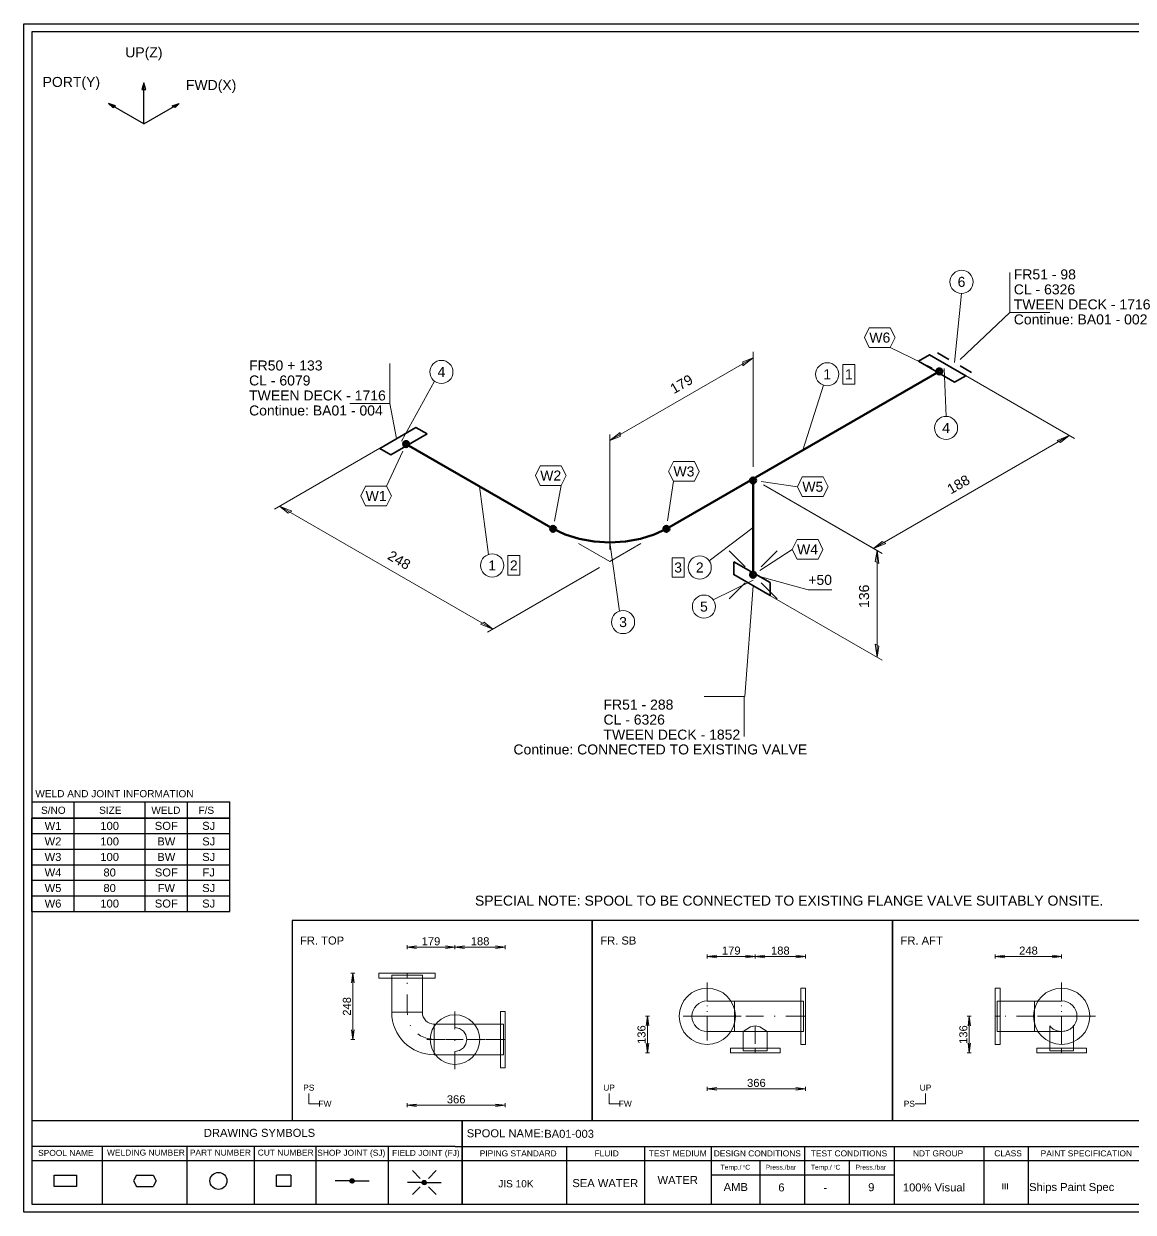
# Model space of a CAD drawing. Header units: millimetres. Extents: x 0 to 420, y 0 to 297.
# Drawn here: x 0 to 277.1, y 0 to 297 of the extents above; entities that cross this region are included whole.
import ezdxf
from ezdxf.enums import TextEntityAlignment as Align

# ---------------------------------------------------------------- set-up
doc = ezdxf.new("R2010")
doc.units = ezdxf.units.MM
doc.linetypes.add('DOTTED_DASHED5', pattern=[10, 4.444444, -2.666667, 0.222222, -2.666667])
doc.linetypes.add('DOTTED_DASHED6', pattern=[9.99996, 4.444427, -2.666656, 0.222221, -2.666656])
for name, color, linetype in [('FramesFromTables', 40, 'Continuous'), ('I_Coordinates', 11, 'Continuous'), ('I_CutNumbers', 10, 'Continuous'), ('I_Dimensions', 4, 'Continuous'), ('I_OtherComponents', 2, 'Continuous'), ('I_PartNumbers', 9, 'Continuous'), ('I_Pipes', 1, 'Continuous'), ('I_Tags', 8, 'Continuous'), ('SymbolsOnDrawingSheet', 1, 'Continuous'), ('TextFromTables', 2, 'Continuous'), ('TextFromTextBoxes', 2, 'Continuous')]:
    doc.layers.add(name, color=color, linetype=linetype)
doc.styles.add('Cadmatic Default Text', font='arial.ttf')

# ---------------------------------------------------------------- blocks, each defined once
blk = doc.blocks.new('BA01728716690_BOM_4')
at = {"layer": 'FramesFromTables', "linetype": 'ByBlock', "lineweight": 18}
for p, q in [((292, 285), (418, 285)), ((292, 262.5), (292, 285)), ((292, 262.5), (292, 285)), ((299.6, 262.5), (299.6, 285)), ((299.6, 262.5), (299.6, 285)), ((307, 262.5), (307, 285)), ((307, 262.5), (307, 285)), ((318.6, 262.5), (318.6, 285)), ((318.6, 262.5), (318.6, 285)), ((360.1, 262.5), (360.1, 285)), ((360.1, 262.5), (360.1, 285)), ((384.2, 262.5), (384.2, 285)), ((384.2, 262.5), (384.2, 285)), ((405.2, 262.5), (405.2, 285)), ((405.2, 262.5), (405.2, 285)), ((418, 262.5), (418, 285)), ((292, 280.5), (418, 280.5)), ((292, 276), (418, 276)), ((292, 271.5), (418, 271.5)), ((292, 267), (418, 267)), ((292, 205), (418.1, 205)), ((292, 200.67), (292, 205)), ((292.1, 200.67), (292.1, 205)), ((299.6, 200.67), (299.6, 205)), ((299.6, 200.67), (299.6, 205)), ((307.2, 200.67), (307.2, 205)), ((307.2, 200.67), (307.2, 205)), ((361.8, 200.67), (361.8, 205)), ((361.8, 200.67), (361.8, 205)), ((383.6, 200.67), (383.6, 205)), ((383.6, 200.67), (383.6, 205)), ((405.2, 200.67), (405.2, 205)), ((405.2, 200.67), (405.2, 205)), ((418, 200.67), (418, 205)), ((292, 127.3), (418.2, 127.3)), ((292, 115.3), (292, 127.3)), ((292, 115.3), (292, 127.3)), ((298.5, 115.3), (298.5, 127.3)), ((298.5, 115.3), (298.5, 127.3)), ((356.6, 115.3), (356.6, 127.3)), ((356.6, 115.3), (356.6, 127.3)), ((380, 115.3), (380, 127.3)), ((380, 115.3), (380, 127.3)), ((399.6, 115.3), (399.6, 127.3)), ((399.6, 115.3), (399.6, 127.3)), ((418, 115.3), (418, 127.3)), ((292, 123.3), (418.2, 123.3)), ((292, 119.3), (418.2, 119.3)), ((292, 68.4), (418, 68.4)), ((292, 58.6), (292, 68.4)), ((292, 58.6), (292, 68.4)), ((305.1, 58.6), (305.1, 68.4)), ((305.1, 58.6), (305.1, 68.4)), ((323.8, 58.6), (323.8, 68.4)), ((323.8, 58.6), (323.8, 68.4)), ((384.9, 58.6), (384.9, 68.4)), ((384.9, 58.6), (384.9, 68.4)), ((397.2, 58.6), (397.2, 68.4)), ((397.2, 58.6), (397.2, 68.4)), ((407.8, 58.6), (407.8, 68.4)), ((407.8, 58.6), (407.8, 68.4)), ((418, 58.6), (418, 68.4)), ((292, 65.13), (418, 65.13)), ((292, 61.87), (418, 61.87))]:
    blk.add_line(p, q, dxfattribs=at)
at = {"layer": 'FramesFromTables', "linetype": 'ByBlock', "lineweight": -3}
for p, q in [((2, 98.5), (51.5, 98.5)), ((2, 75.19), (2, 98.5)), ((2, 75.19), (2, 98.5)), ((12.6, 75.19), (12.6, 98.5)), ((12.6, 75.19), (12.6, 98.5)), ((30.3, 75.19), (30.3, 98.5)), ((30.3, 75.19), (30.3, 98.5)), ((40.9, 75.19), (40.9, 98.5)), ((40.9, 75.19), (40.9, 98.5)), ((51.5, 75.19), (51.5, 98.5)), ((2, 94.62), (51.5, 94.62)), ((2, 90.73), (51.5, 90.73)), ((2, 86.85), (51.5, 86.85)), ((2, 82.96), (51.5, 82.96)), ((2, 79.08), (51.5, 79.08))]:
    blk.add_line(p, q, dxfattribs=at)
at = {"layer": 'FramesFromTables', "linetype": 'ByBlock', "lineweight": 18, "flags": 128}
for points in [[(292, 262.5), (418, 262.5), (418, 285)], [(292, 200.67), (418.1, 200.67), (418.1, 205)], [(292, 115.3), (418.2, 115.3), (418.2, 127.3)], [(292, 58.6), (418, 58.6), (418, 68.4)]]:
    blk.add_lwpolyline(points, dxfattribs=at)
at = {"layer": 'FramesFromTables', "linetype": 'ByBlock', "lineweight": -3, "flags": 128}
blk.add_lwpolyline([(2, 75.19), (51.5, 75.19), (51.5, 98.5)], dxfattribs=at)
at = {"layer": 'TextFromTables', "linetype": 'ByBlock', "lineweight": 13, "style": 'Cadmatic Default Text'}
for s, p in [('1', (295.8, 282.75)), ('2', (295.8, 278.25)), ('3', (295.8, 273.75)), ('4', (295.8, 269.25)), ('5', (295.8, 264.75))]:
    blk.add_text(s, height=2, dxfattribs=at).set_placement(p, align=Align.MIDDLE_CENTER)
at = {"layer": 'TextFromTables', "linetype": 'ByBlock', "lineweight": 25, "style": 'Cadmatic Default Text'}
for s, p in [('0.40 ', (312.8, 282.75)), ('100A Sch40', (372.15, 282.75)), ('STPG370', (394.7, 282.75)), ('0.14 ', (312.8, 278.25)), ('80A Sch40', (372.15, 278.25)), ('STPG370', (394.7, 278.25)), ('1', (303.3, 273.75)), ('100A Sch40', (372.15, 273.75)), ('PG 370', (394.7, 273.75)), ('2', (303.3, 269.25)), ('100A JIS10K', (372.15, 269.25)), ('SF 390A', (394.7, 269.25)), ('1', (303.3, 264.75)), ('80A JIS10K', (372.15, 264.75)), ('SF 390A', (394.7, 264.75)), ('6', (295.85, 202.83)), ('1', (303.4, 202.83)), ('CNAF', (394.4, 202.83)), ('1', (295.25, 125.3)), ('2', (295.25, 121.3)), ('3', (295.25, 117.3)), ('W1', (7.3, 96.56)), ('100', (21.45, 96.56)), ('SOF', (35.6, 96.56)), ('SJ', (46.2, 96.56)), ('W2', (7.3, 92.67)), ('100', (21.45, 92.67)), ('BW', (35.6, 92.67)), ('SJ', (46.2, 92.67)), ('W3', (7.3, 88.79)), ('100', (21.45, 88.79)), ('BW', (35.6, 88.79)), ('SJ', (46.2, 88.79)), ('W4', (7.3, 84.91)), ('80', (21.45, 84.91)), ('SOF', (35.6, 84.91)), ('FJ', (46.2, 84.91)), ('W5', (7.3, 81.02)), ('80', (21.45, 81.02)), ('FW', (35.6, 81.02)), ('SJ', (46.2, 81.02)), ('W6', (7.3, 77.14)), ('100', (21.45, 77.14)), ('SOF', (35.6, 77.14)), ('SJ', (46.2, 77.14))]:
    blk.add_text(s, height=2, dxfattribs=at).set_placement(p, align=Align.MIDDLE_CENTER)
for s, height, p in [('Pipe Seamless, BW ', 2, (319.4, 282.75)), ('16.00', 2, (406, 282.75)), ('Pipe Seamless, BW ', 2, (319.4, 278.25)), ('11.30', 2, (406, 278.25)), ('Elbow SR, BW 90 deg', 2, (319.4, 273.75)), ('2.69', 2, (406, 273.75)), ('Flange SOFF ', 2, (319.4, 269.25)), ('2.39', 2, (406, 269.25)), ('Flange SOFF ', 2, (319.4, 264.75)), ('2.61', 2, (406, 264.75)), ('Gasket, JIS10K, Thk 3mm ', 2, (308, 202.83)), ('100A', 2, (362.6, 202.83)), ('Pipe Seamless, BW', 2, (299.3, 125.3)), ('100A Sch40', 2, (357.4, 125.3)), ('STPG370', 1.75, (380.8, 125.3)), ('258', 2, (400.4, 125.3)), ('Pipe Seamless, BW', 2, (299.3, 121.3)), ('100A Sch40', 2, (357.4, 121.3)), ('STPG370', 1.75, (380.8, 121.3)), ('139', 2, (400.4, 121.3)), ('Pipe Seamless, BW', 2, (299.3, 117.3)), ('80A Sch40', 2, (357.4, 117.3)), ('STPG370', 1.75, (380.8, 117.3)), ('144', 2, (400.4, 117.3))]:
    blk.add_text(s, height=height, dxfattribs=at).set_placement(p, align=Align.MIDDLE_LEFT)
at = {"layer": 'TextFromTextBoxes', "linetype": 'ByBlock', "lineweight": -3, "style": 'Cadmatic Default Text'}
for s, p in [('EMAS OFFSHORE LIMITED', (306.3, 33.1)), ('BIO-SEA', (383.3, 33.65)), ('9354947', (368.2, 29.15)), ('-', (306.3, 29.2)), ('P1482', (307.1, 25)), ('JP 88 STORK', (372.9, 25.05)), ('BA01-003', (130, 19.6))]:
    blk.add_text(s, height=2, dxfattribs=at).set_placement(p, align=Align.MIDDLE_LEFT)
at = {"layer": 'TextFromTextBoxes', "linetype": 'ByBlock', "lineweight": 25, "style": 'Cadmatic Default Text'}
blk.add_text('BA01', height=2.5, dxfattribs=at).set_placement((357.5, 18.3), align=Align.MIDDLE_LEFT)
at = {"layer": 'TextFromTextBoxes', "linetype": 'ByBlock', "lineweight": -3, "style": 'Cadmatic Default Text'}
for s, height, p in [('WATER', 2, (163.35, 8.05)), ('SEA WATER', 2, (145.25, 7.28)), ('AMB', 2, (177.85, 6.3)), ('6', 2, (189.25, 6.2)), ('-', 2, (200.2, 6.15)), ('9', 2, (211.7, 6.25)), ('100% Visual', 2, (227.35, 6.2)), ('Ships Paint Spec', 2, (261.75, 6.3)), ('18 kg', 2, (284.75, 6.35)), ('03/40', 2.5, (316.1, 6.5))]:
    blk.add_text(s, height=height, dxfattribs=at).set_placement(p, align=Align.MIDDLE_CENTER)
at = {"layer": 'TextFromTextBoxes', "linetype": 'ByBlock', "lineweight": 25, "style": 'Cadmatic Default Text'}
blk.add_text('BA01', height=3, dxfattribs=at).set_placement((370.1, 6.45), align=Align.MIDDLE_CENTER)
blk = doc.blocks.new('SEDS_SPOOL_FORMAT_Gol_7')
at = {"layer": 'SymbolsOnDrawingSheet', "linetype": 'ByBlock', "lineweight": -3, "flags": 128}
for points in [[(0, 297), (420, 297), (420, 0), (0, 0), (0, 297)], [(418.01, 295.01), (2, 295.01)], [(2, 295.01), (2, 2)], [(2, 102.57), (51.49, 102.57)], [(12.6, 98.45), (12.6, 102.57)], [(30.28, 98.45), (30.28, 102.57)], [(40.88, 98.45), (40.88, 102.57)], [(51.49, 98.45), (51.49, 102.57)], [(2, 98.5), (51.5, 98.5)], [(2, 98.5), (51.5, 98.5)], [(51.49, 98.47), (2, 98.47)], [(2, 98.45), (51.49, 98.45)], [(2, 22.93), (107.74, 22.93)], [(107.74, 22.93), (292.02, 22.93)], [(109.52, 22.93), (109.52, 2)], [(109.52, 2), (109.52, 22.93)], [(107.74, 16.45), (2, 16.45)], [(19.62, 16.45), (19.62, 2)], [(40.69, 16.45), (40.69, 2)], [(57.56, 16.45), (57.56, 2)], [(72.95, 16.45), (72.95, 2)], [(91.02, 16.45), (91.02, 2)], [(107.74, 16.45), (292.02, 16.45)], [(135.58, 16.45), (135.58, 2)], [(155.03, 16.45), (155.03, 2)], [(171.67, 16.45), (171.67, 2)], [(195.02, 16.45), (195.02, 2)], [(217.4, 16.45), (217.4, 2)], [(239.85, 16.45), (239.85, 2)], [(250.91, 16.34), (250.91, 2)], [(2, 12.91), (292.02, 12.91)], [(183.82, 12.91), (183.82, 2)], [(206.21, 12.91), (206.21, 2)], [(13.2, 6.41), (7.55, 6.41), (7.55, 9.23), (13.2, 9.23)], [(13.2, 9.23), (13.2, 6.41)], [(28.12, 9.23), (27.42, 7.82)], [(28.12, 9.23), (32.36, 9.23)], [(32.36, 9.23), (33.07, 7.82)], [(66.68, 9.23), (66.68, 6.41), (63.15, 6.41), (63.15, 9.23)], [(66.68, 9.23), (63.15, 9.23)], [(99, 8.47), (97.06, 10.41)], [(101.09, 8.47), (103.03, 10.41)], [(171.67, 9.37), (217.4, 9.37)], [(171.67, 9.37), (217.4, 9.37)], [(27.42, 7.82), (28.12, 6.41)], [(28.12, 6.41), (32.36, 6.41)], [(33.07, 7.82), (32.36, 6.41)], [(81.48, 7.82), (77.79, 7.82)], [(81.49, 7.78), (82.04, 8.32)], [(81.51, 7.9), (81.93, 8.32)], [(81.52, 7.7), (82.14, 8.32)], [(81.55, 7.62), (82.22, 8.29)], [(81.56, 8.06), (81.76, 8.26)], [(81.57, 7.54), (82.28, 8.25)], [(81.62, 7.48), (82.34, 8.2)], [(81.68, 7.44), (82.4, 8.16)], [(81.74, 7.39), (82.45, 8.1)], [(81.8, 7.35), (82.48, 8.02)], [(81.88, 7.32), (82.5, 7.94)], [(81.98, 7.32), (82.53, 7.86)], [(82.09, 7.32), (82.52, 7.75)], [(82.24, 7.36), (82.47, 7.59)], [(82.54, 7.82), (86.24, 7.82)], [(99.51, 7.42), (95.82, 7.42)], [(99, 6.38), (97.06, 4.44)], [(99.53, 7.47), (99.99, 7.93)], [(99.53, 7.37), (100.1, 7.93)], [(99.56, 7.29), (100.2, 7.93)], [(99.58, 7.62), (99.88, 7.93)], [(99.58, 7.21), (100.27, 7.89)], [(99.61, 7.13), (100.33, 7.84)], [(99.67, 7.08), (100.39, 7.8)], [(99.73, 7.03), (100.45, 7.75)], [(99.79, 6.99), (100.49, 7.69)], [(99.85, 6.94), (100.52, 7.61)], [(99.94, 6.92), (100.54, 7.53)], [(100.04, 6.92), (100.57, 7.45)], [(100.15, 6.92), (100.54, 7.31)], [(100.38, 7.04), (100.49, 7.15)], [(100.57, 7.42), (104.27, 7.42)], [(101.09, 6.38), (103.03, 4.44)], [(2, 2), (418.01, 2)]]:
    blk.add_lwpolyline(points, dxfattribs=at)
at = {"layer": 'SymbolsOnDrawingSheet', "linetype": 'ByBlock', "lineweight": -3}
for centre, radius in [((48.63, 7.82), 2.12), ((82.01, 7.82), 0.53), ((100.04, 7.42), 0.53)]:
    blk.add_circle(centre, radius, dxfattribs=at)
at = {"layer": 'SymbolsOnDrawingSheet', "linetype": 'ByBlock', "lineweight": -3, "style": 'Cadmatic Default Text'}
for s, p in [('WELD AND JOINT INFORMATION', (2.89, 105.5)), ('S/NO', (4.31, 101.36)), ('SIZE', (18.81, 101.36)), ('WELD', (31.86, 101.36)), ('F/S', (43.63, 101.36))]:
    blk.add_text(s, height=1.8, dxfattribs=at).set_placement(p, align=Align.TOP_LEFT)
for s, height, p in [('DRAWING SYMBOLS', 2, (44.98, 18.84)), ('Temp./  C   ', 1.2, (174.06, 10.65)), ('Press./bar', 1.2, (185.31, 10.65)), ('Temp./  C   ', 1.2, (196.61, 10.65)), ('Press./bar', 1.2, (207.78, 10.65)), ('0', 0.53, (179.71, 11.25)), ('0', 0.53, (202.37, 11.25))]:
    blk.add_text(s, height=height, dxfattribs=at).set_placement(p)
for s, height, p in [('SPOOL NAME:', 2, (110.65, 19.73)), ('SPOOL NAME', 1.5, (3.58, 14.83)), ('WELDING NUMBER', 1.5, (20.79, 14.91)), ('PART NUMBER', 1.5, (41.48, 14.91)), ('CUT NUMBER', 1.5, (58.44, 14.91)), ('SHOP JOINT (SJ)', 1.5, (73.31, 14.85)), ('FIELD JOINT (FJ)', 1.5, (92, 14.83)), ('PIPING STANDARD', 1.5, (113.89, 14.7)), ('FLUID', 1.5, (142.57, 14.7)), ('TEST MEDIUM', 1.5, (156.14, 14.7)), ('DESIGN CONDITIONS', 1.5, (172.34, 14.7)), ('TEST CONDITIONS', 1.5, (196.58, 14.7)), ('NDT GROUP', 1.5, (222.09, 14.7)), ('CLASS', 1.5, (242.43, 14.72)), ('PAINT SPECIFICATION', 1.5, (254.01, 14.7)), ('JIS 10K', 1.8, (118.53, 7.12)), ('III', 1.5, (244.26, 6.51))]:
    blk.add_text(s, height=height, dxfattribs=at).set_placement(p, align=Align.MIDDLE_LEFT)
blk = doc.blocks.new('BA01728716690_PRT_61_3')
at = {"layer": 'I_OtherComponents', "linetype": 'ByBlock', "lineweight": 35}
for p, q in [((179.05, 189.83), (176.22, 191.46)), ((184.7, 186.56), (181.87, 188.2))]:
    blk.add_line(p, q, dxfattribs=at)
blk = doc.blocks.new('BA01728716690_PRT_62_3')
at = {"layer": 'I_OtherComponents', "linetype": 'ByBlock', "lineweight": 35, "flags": 128}
blk.add_lwpolyline([(171.46, 189.37), (174.24, 190.97), (183.29, 185.75), (180.51, 184.14), (171.46, 189.37)], dxfattribs=at)
at = {"layer": 'I_OtherComponents', "linetype": 'ByBlock', "lineweight": 50}
for radius in [0.75, 0.375]:
    blk.add_circle((176.69, 186.84), radius, dxfattribs=at)
blk = doc.blocks.new('BA01728716690_PRT_63_3')
at = {"layer": 'I_Pipes', "linetype": 'ByBlock', "lineweight": 50}
blk.add_line((176.69, 186.84), (108.52, 147.48), dxfattribs=at)
blk = doc.blocks.new('BA01728716690_PRT_66_3')
at = {"layer": 'I_Pipes', "linetype": 'ByBlock', "lineweight": 0}
for q in [(86.6, 143.8), (102.15, 143.8)]:
    blk.add_line((94.38, 139.31), q, dxfattribs=at)
at = {"layer": 'I_Pipes', "linetype": 'ByBlock', "lineweight": 50, "flags": 128}
blk.add_lwpolyline([(108.52, 147.48), (105.49, 146.04), (102.03, 144.97), (98.28, 144.32), (94.38, 144.09), (90.47, 144.32), (86.72, 144.97), (83.26, 146.04), (80.23, 147.48)], dxfattribs=at)
at = {"layer": 'I_Pipes', "linetype": 'ByBlock', "lineweight": 50}
for centre, radius in [((80.23, 147.48), 0.75), ((80.23, 147.48), 0.375), ((108.52, 147.48), 0.75), ((108.52, 147.48), 0.375)]:
    blk.add_circle(centre, radius, dxfattribs=at)
blk = doc.blocks.new('BA01728716690_PRT_67_3')
at = {"layer": 'I_Pipes', "linetype": 'ByBlock', "lineweight": 50}
blk.add_line((80.23, 147.48), (43.5, 168.68), dxfattribs=at)
blk = doc.blocks.new('BA01728716690_PRT_68_3')
at = {"layer": 'I_OtherComponents', "linetype": 'ByBlock', "lineweight": 35, "flags": 128}
blk.add_lwpolyline([(48.73, 171.22), (45.95, 172.82), (36.9, 167.6), (39.68, 165.99), (48.73, 171.22)], dxfattribs=at)
at = {"layer": 'I_OtherComponents', "linetype": 'ByBlock', "lineweight": 50}
for radius in [0.75, 0.375]:
    blk.add_circle((43.5, 168.68), radius, dxfattribs=at)
blk = doc.blocks.new('BA01728716690_PRT_84_3')
at = {"layer": 'I_Pipes', "linetype": 'ByBlock', "lineweight": 50}
blk.add_line((130.17, 159.57), (130.17, 136), dxfattribs=at)
blk = doc.blocks.new('BA01728716690_PRT_85_3')
at = {"layer": 'I_OtherComponents', "linetype": 'ByBlock', "lineweight": 35, "flags": 128}
blk.add_lwpolyline([(125.37, 139.26), (125.36, 136.05), (134.41, 130.82), (134.42, 134.04), (125.37, 139.26)], dxfattribs=at)
at = {"layer": 'I_OtherComponents', "linetype": 'ByBlock', "lineweight": 50}
for radius in [0.75, 0.375]:
    blk.add_circle((130.17, 136), radius, dxfattribs=at)
blk = doc.blocks.new('BA01728716690_DIM_0_3')
at = {"layer": 'I_Dimensions', "linetype": 'ByBlock', "lineweight": 0}
for p, q in [((210.44, 170.07), (181.64, 186.7)), ((160.27, 142.6), (209.14, 170.82)), ((132.77, 158.48), (161.57, 141.85))]:
    blk.add_line(p, q, dxfattribs=at)
at = {"layer": 'I_Dimensions', "linetype": 'ByBlock', "lineweight": 0, "flags": 128}
for points in [[(209.14, 170.82), (206.98, 169.07), (206.11, 169.57), (209.14, 170.82)], [(160.27, 142.6), (163.3, 143.85), (162.43, 144.35), (160.27, 142.6)]]:
    blk.add_lwpolyline(points, dxfattribs=at)
at = {"layer": 'I_Dimensions', "linetype": 'ByBlock', "lineweight": 0, "style": 'Cadmatic Default Text'}
blk.add_text('188', height=2.5, rotation=30, dxfattribs=at).set_placement((181.46, 158.59), align=Align.MIDDLE_CENTER)
blk = doc.blocks.new('BA01728716690_DIM_1_3')
at = {"layer": 'I_Dimensions', "linetype": 'ByBlock', "lineweight": 0}
for p, q in [((162.43, 141.36), (132.77, 158.48)), ((161.13, 115.4), (161.13, 142.11)), ((132.77, 131.77), (162.43, 114.65))]:
    blk.add_line(p, q, dxfattribs=at)
at = {"layer": 'I_Dimensions', "linetype": 'ByBlock', "lineweight": 0, "flags": 128}
for points in [[(161.13, 142.11), (161.56, 138.86), (160.7, 139.36), (161.13, 142.11)], [(161.13, 115.4), (161.56, 118.15), (160.7, 118.65), (161.13, 115.4)]]:
    blk.add_lwpolyline(points, dxfattribs=at)
at = {"layer": 'I_Dimensions', "linetype": 'ByBlock', "lineweight": 0, "style": 'Cadmatic Default Text'}
blk.add_text('136', height=2.5, rotation=90, dxfattribs=at).set_placement((157.89, 130.63), align=Align.MIDDLE_CENTER)
blk = doc.blocks.new('BA01728716690_DIM_2_3')
at = {"layer": 'I_Dimensions', "linetype": 'ByBlock', "lineweight": 0}
for p, q in [((94.38, 169.56), (130.17, 190.23)), ((130.17, 191.73), (130.17, 162.98)), ((94.38, 142.31), (94.38, 171.06))]:
    blk.add_line(p, q, dxfattribs=at)
at = {"layer": 'I_Dimensions', "linetype": 'ByBlock', "lineweight": 0, "flags": 128}
for points in [[(130.17, 190.23), (127.58, 188.23), (127.58, 189.23), (130.17, 190.23)], [(94.38, 169.56), (96.97, 170.56), (96.97, 171.56), (94.38, 169.56)]]:
    blk.add_lwpolyline(points, dxfattribs=at)
at = {"layer": 'I_Dimensions', "linetype": 'ByBlock', "lineweight": 0, "style": 'Cadmatic Default Text'}
blk.add_text('179', height=2.5, rotation=30, dxfattribs=at).set_placement((112.27, 183.65), align=Align.MIDDLE_CENTER)
blk = doc.blocks.new('BA01728716690_DIM_3_3')
at = {"layer": 'I_Dimensions', "linetype": 'ByBlock', "lineweight": 0}
for p, q in [((38.54, 168.54), (10.61, 152.42)), ((11.91, 153.17), (65.15, 122.44)), ((63.85, 121.69), (91.78, 137.81))]:
    blk.add_line(p, q, dxfattribs=at)
at = {"layer": 'I_Dimensions', "linetype": 'ByBlock', "lineweight": 0, "flags": 128}
for points in [[(11.91, 153.17), (14.08, 151.42), (14.94, 151.92), (11.91, 153.17)], [(65.15, 122.44), (62.12, 123.69), (62.98, 124.19), (65.15, 122.44)]]:
    blk.add_lwpolyline(points, dxfattribs=at)
at = {"layer": 'I_Dimensions', "linetype": 'ByBlock', "lineweight": 0, "style": 'Cadmatic Default Text'}
blk.add_text('248', height=2.5, rotation=330, dxfattribs=at).set_placement((41.78, 139.68), align=Align.MIDDLE_CENTER)
blk = doc.blocks.new('BA01728716690_CRD_0_3')
at = {"layer": 'I_Coordinates', "linetype": 'ByBlock', "lineweight": 0}
blk.add_line((39.44, 178.81), (41.14, 170.04), dxfattribs=at)
at = {"layer": 'I_Coordinates', "linetype": 'ByBlock', "lineweight": 0, "flags": 128}
blk.add_lwpolyline([(39.44, 188.81), (39.44, 178.81), (29.44, 178.81)], dxfattribs=at)
at = {"layer": 'I_Coordinates', "linetype": 'ByBlock', "lineweight": 0, "style": 'Cadmatic Default Text'}
for s, p in [('FR50 + 133', (4.28, 187.06)), ('CL - 6079', (4.28, 183.31)), ('TWEEN DECK - 1716', (4.28, 179.56)), ('Continue: BA01 - 004', (4.28, 175.81))]:
    blk.add_text(s, height=2.5, dxfattribs=at).set_placement(p)
blk = doc.blocks.new('BA01728716690_CRD_1_3')
at = {"layer": 'I_Coordinates', "linetype": 'ByBlock', "lineweight": 0}
blk.add_line((194.29, 201.57), (181.88, 189.83), dxfattribs=at)
at = {"layer": 'I_Coordinates', "linetype": 'ByBlock', "lineweight": 0, "flags": 128}
blk.add_lwpolyline([(194.29, 211.57), (194.29, 201.57), (204.29, 201.57)], dxfattribs=at)
at = {"layer": 'I_Coordinates', "linetype": 'ByBlock', "lineweight": 0, "style": 'Cadmatic Default Text'}
for s, p in [('FR51 - 98', (195.29, 209.82)), ('CL - 6326', (195.29, 206.07)), ('TWEEN DECK - 1716', (195.29, 202.32)), ('Continue: BA01 - 002', (195.29, 198.57))]:
    blk.add_text(s, height=2.5, dxfattribs=at).set_placement(p)
blk = doc.blocks.new('BA01728716690_PTN_0_3')
at = {"layer": 'I_PartNumbers', "linetype": 'ByBlock', "lineweight": 0}
blk.add_line((64.1, 141.08), (61.87, 158.08), dxfattribs=at)
blk.add_circle((65, 138.33), 2.89, dxfattribs=at)
at = {"layer": 'I_PartNumbers', "linetype": 'ByBlock', "lineweight": 0, "style": 'Cadmatic Default Text'}
blk.add_text('1', height=2.5, dxfattribs=at).set_placement((65, 138.33), align=Align.MIDDLE_CENTER)
blk = doc.blocks.new('BA01728716690_PTN_1_3')
at = {"layer": 'I_PartNumbers', "linetype": 'ByBlock', "lineweight": 0}
blk.add_line((50.62, 184.35), (42.32, 169.36), dxfattribs=at)
blk.add_circle((52.32, 186.69), 2.89, dxfattribs=at)
at = {"layer": 'I_PartNumbers', "linetype": 'ByBlock', "lineweight": 0, "style": 'Cadmatic Default Text'}
blk.add_text('4', height=2.5, dxfattribs=at).set_placement((52.32, 186.69), align=Align.MIDDLE_CENTER)
blk = doc.blocks.new('BA01728716690_PTN_2_3')
at = {"layer": 'I_PartNumbers', "linetype": 'ByBlock', "lineweight": 0}
blk.add_line((96.8, 126.94), (94.38, 144.09), dxfattribs=at)
blk.add_circle((97.69, 124.18), 2.89, dxfattribs=at)
at = {"layer": 'I_PartNumbers', "linetype": 'ByBlock', "lineweight": 0, "style": 'Cadmatic Default Text'}
blk.add_text('3', height=2.5, dxfattribs=at).set_placement((97.69, 124.18), align=Align.MIDDLE_CENTER)
blk = doc.blocks.new('BA01728716690_PTN_3_3')
at = {"layer": 'I_PartNumbers', "linetype": 'ByBlock', "lineweight": 0}
blk.add_line((147.79, 183.36), (142.6, 167.16), dxfattribs=at)
blk.add_circle((148.69, 186.11), 2.89, dxfattribs=at)
at = {"layer": 'I_PartNumbers', "linetype": 'ByBlock', "lineweight": 0, "style": 'Cadmatic Default Text'}
blk.add_text('1', height=2.5, dxfattribs=at).set_placement((148.69, 186.11), align=Align.MIDDLE_CENTER)
blk = doc.blocks.new('BA01728716690_PTN_4_3')
at = {"layer": 'I_PartNumbers', "linetype": 'ByBlock', "lineweight": 0}
blk.add_line((182.24, 206.3), (180.46, 189.01), dxfattribs=at)
blk.add_circle((182.24, 209.2), 2.89, dxfattribs=at)
at = {"layer": 'I_PartNumbers', "linetype": 'ByBlock', "lineweight": 0, "style": 'Cadmatic Default Text'}
blk.add_text('6', height=2.5, dxfattribs=at).set_placement((182.24, 209.2), align=Align.MIDDLE_CENTER)
blk = doc.blocks.new('BA01728716690_PTN_5_3')
at = {"layer": 'I_PartNumbers', "linetype": 'ByBlock', "lineweight": 0}
blk.add_line((178.37, 175.59), (177.87, 187.52), dxfattribs=at)
blk.add_circle((178.37, 172.69), 2.89, dxfattribs=at)
at = {"layer": 'I_PartNumbers', "linetype": 'ByBlock', "lineweight": 0, "style": 'Cadmatic Default Text'}
blk.add_text('4', height=2.5, dxfattribs=at).set_placement((178.37, 172.69), align=Align.MIDDLE_CENTER)
blk = doc.blocks.new('BA01728716690_PTN_6_3')
at = {"layer": 'I_PartNumbers', "linetype": 'ByBlock', "lineweight": 0}
blk.add_line((119.2, 139.52), (130.17, 147.78), dxfattribs=at)
blk.add_circle((116.85, 137.82), 2.89, dxfattribs=at)
at = {"layer": 'I_PartNumbers', "linetype": 'ByBlock', "lineweight": 0, "style": 'Cadmatic Default Text'}
blk.add_text('2', height=2.5, dxfattribs=at).set_placement((116.85, 137.82), align=Align.MIDDLE_CENTER)
blk = doc.blocks.new('BA01728716690_PTN_7_3')
at = {"layer": 'I_PartNumbers', "linetype": 'ByBlock', "lineweight": 0}
blk.add_line((120.23, 129.75), (130.17, 134.64), dxfattribs=at)
blk.add_circle((117.89, 128.05), 2.89, dxfattribs=at)
at = {"layer": 'I_PartNumbers', "linetype": 'ByBlock', "lineweight": 0, "style": 'Cadmatic Default Text'}
blk.add_text('5', height=2.5, dxfattribs=at).set_placement((117.89, 128.05), align=Align.MIDDLE_CENTER)
blk = doc.blocks.new('BA01728716690_CUT_8_3')
at = {"layer": 'I_CutNumbers', "linetype": 'ByBlock', "lineweight": 0, "flags": 128}
blk.add_lwpolyline([(71.87, 135.88), (71.87, 140.78), (68.93, 140.78), (68.93, 135.88), (71.87, 135.88)], dxfattribs=at)
at = {"layer": 'I_CutNumbers', "linetype": 'ByBlock', "lineweight": 0, "style": 'Cadmatic Default Text'}
blk.add_text('2', height=2.5, dxfattribs=at).set_placement((70.4, 138.33), align=Align.MIDDLE_CENTER)
blk = doc.blocks.new('BA01728716690_CUT_9_3')
at = {"layer": 'I_CutNumbers', "linetype": 'ByBlock', "lineweight": 0, "flags": 128}
blk.add_lwpolyline([(155.57, 183.66), (155.57, 188.56), (152.62, 188.56), (152.62, 183.66), (155.57, 183.66)], dxfattribs=at)
at = {"layer": 'I_CutNumbers', "linetype": 'ByBlock', "lineweight": 0, "style": 'Cadmatic Default Text'}
blk.add_text('1', height=2.5, dxfattribs=at).set_placement((154.1, 186.11), align=Align.MIDDLE_CENTER)
blk = doc.blocks.new('BA01728716690_CUT_10_3')
at = {"layer": 'I_CutNumbers', "linetype": 'ByBlock', "lineweight": 0, "flags": 128}
blk.add_lwpolyline([(112.92, 135.37), (112.92, 140.27), (109.98, 140.27), (109.98, 135.37), (112.92, 135.37)], dxfattribs=at)
at = {"layer": 'I_CutNumbers', "linetype": 'ByBlock', "lineweight": 0, "style": 'Cadmatic Default Text'}
blk.add_text('3', height=2.5, dxfattribs=at).set_placement((111.45, 137.82), align=Align.MIDDLE_CENTER)
blk = doc.blocks.new('Pi_Weld_0')
at = {"layer": 'I_Tags', "linetype": 'ByBlock', "lineweight": 0, "flags": 128}
for points in [[(-2.62, 2.45), (-3.84, 0)], [(-3.84, 0), (-2.62, -2.45)], [(2.62, 2.45), (-2.62, 2.45)], [(3.84, 0), (2.62, 2.45)], [(2.62, -2.45), (3.84, 0)], [(-2.62, -2.45), (-4.09, -12.37)], [(-2.62, -2.45), (2.62, -2.45)]]:
    blk.add_lwpolyline(points, dxfattribs=at)
at = {"layer": 'I_Tags', "linetype": 'ByBlock', "lineweight": 0, "style": 'Cadmatic Default Text'}
blk.add_text('W3', height=2.5, dxfattribs=at).set_placement((0, 0), align=Align.MIDDLE_CENTER)
blk = doc.blocks.new('Pi_Weld_1')
at = {"layer": 'I_Tags', "linetype": 'ByBlock', "lineweight": 0, "flags": 128}
for points in [[(2.62, 2.45), (6.66, 11.18)], [(-2.62, 2.45), (-3.84, 0)], [(-3.84, 0), (-2.62, -2.45)], [(2.62, 2.45), (-2.62, 2.45)], [(3.84, 0), (2.62, 2.45)], [(2.62, -2.45), (3.84, 0)], [(-2.62, -2.45), (2.62, -2.45)]]:
    blk.add_lwpolyline(points, dxfattribs=at)
at = {"layer": 'I_Tags', "linetype": 'ByBlock', "lineweight": 0, "style": 'Cadmatic Default Text'}
blk.add_text('W1', height=2.5, dxfattribs=at).set_placement((0, 0), align=Align.MIDDLE_CENTER)
blk = doc.blocks.new('Pi_FieldWeld_2')
at = {"layer": 'I_Tags', "linetype": 'ByBlock', "lineweight": 0, "flags": 128}
for points in [[(-3.84, 0), (-11.92, -5.25)], [(-2.62, 2.45), (-3.84, 0)], [(-3.84, 0), (-2.62, -2.45)], [(2.62, 2.45), (-2.62, 2.45)], [(3.84, 0), (2.62, 2.45)], [(2.62, -2.45), (3.84, 0)], [(-15.6, -4.34), (-19.6, -0.34)], [(-11.6, -4.34), (-7.6, -0.34)], [(-2.62, -2.45), (2.62, -2.45)], [(-15.6, -8.34), (-19.6, -12.34)], [(-11.6, -8.34), (-7.6, -12.34)]]:
    blk.add_lwpolyline(points, dxfattribs=at)
at = {"layer": 'I_Tags', "linetype": 'ByBlock', "lineweight": 0, "style": 'Cadmatic Default Text'}
blk.add_text('W4', height=2.5, dxfattribs=at).set_placement((0, 0), align=Align.MIDDLE_CENTER)
blk = doc.blocks.new('Pi_Weld_3')
at = {"layer": 'I_Tags', "linetype": 'ByBlock', "lineweight": 0, "flags": 128}
for points in [[(-2.62, 2.45), (-3.84, 0)], [(-3.84, 0), (-2.62, -2.45)], [(2.62, 2.45), (-2.62, 2.45)], [(3.84, 0), (2.62, 2.45)], [(2.62, -2.45), (3.84, 0)], [(-2.62, -2.45), (2.62, -2.45)], [(2.62, -2.45), (0.97, -11.36)]]:
    blk.add_lwpolyline(points, dxfattribs=at)
at = {"layer": 'I_Tags', "linetype": 'ByBlock', "lineweight": 0, "style": 'Cadmatic Default Text'}
blk.add_text('W2', height=2.5, dxfattribs=at).set_placement((0, 0), align=Align.MIDDLE_CENTER)
blk = doc.blocks.new('Pi_ExtraLength2_4')
at = {"layer": 'I_Tags', "linetype": 'ByBlock', "lineweight": 0, "flags": 128}
for points in [[(-2.96, -2.45), (-14.81, 0.74)], [(-2.96, -2.45), (2.96, -2.45)]]:
    blk.add_lwpolyline(points, dxfattribs=at)
at = {"layer": 'I_Tags', "linetype": 'ByBlock', "lineweight": 0, "style": 'Cadmatic Default Text'}
blk.add_text('+50', height=2.5, dxfattribs=at).set_placement((0, 0), align=Align.MIDDLE_CENTER)
blk = doc.blocks.new('Pi_Weld_5')
at = {"layer": 'I_Tags', "linetype": 'ByBlock', "lineweight": 0, "flags": 128}
for points in [[(-3.84, 0), (-12.94, 1.29)], [(-2.62, 2.45), (-3.84, 0)], [(-3.84, 0), (-2.62, -2.45)], [(2.62, 2.45), (-2.62, 2.45)], [(3.84, 0), (2.62, 2.45)], [(2.62, -2.45), (3.84, 0)], [(-2.62, -2.45), (2.62, -2.45)]]:
    blk.add_lwpolyline(points, dxfattribs=at)
at = {"layer": 'I_Tags', "linetype": 'ByBlock', "lineweight": 0, "style": 'Cadmatic Default Text'}
blk.add_text('W5', height=2.5, dxfattribs=at).set_placement((0, 0), align=Align.MIDDLE_CENTER)
blk = doc.blocks.new('Pi_Weld_6')
at = {"layer": 'I_Tags', "linetype": 'ByBlock', "lineweight": 0, "flags": 128}
for points in [[(-2.62, 2.45), (-3.84, 0)], [(-3.84, 0), (-2.62, -2.45)], [(2.62, 2.45), (-2.62, 2.45)], [(3.84, 0), (2.62, 2.45)], [(2.62, -2.45), (3.84, 0)], [(-2.62, -2.45), (2.62, -2.45)], [(2.62, -2.45), (13.07, -7.57)]]:
    blk.add_lwpolyline(points, dxfattribs=at)
at = {"layer": 'I_Tags', "linetype": 'ByBlock', "lineweight": 0, "style": 'Cadmatic Default Text'}
blk.add_text('W6', height=2.5, dxfattribs=at).set_placement((0, 0), align=Align.MIDDLE_CENTER)

msp = doc.modelspace()

# ---------------------------------------------------------------- linework, layer by layer
at = {"linetype": 'ByBlock', "lineweight": 13, "flags": 128}
for points in [[(95.73, 65.72), (95.73, 66.72)], [(95.73, 66.22), (98.13, 65.91), (95.73, 66.22), (98.13, 66.54), (95.73, 66.22)], [(95.73, 66.22), (107.7, 66.22)], [(107.7, 66.22), (105.3, 66.54), (107.7, 66.22), (105.3, 65.91), (107.7, 66.22)], [(107.7, 65.72), (107.7, 66.72)], [(107.7, 66.22), (110.1, 65.91), (107.7, 66.22), (110.1, 66.54), (107.7, 66.22)], [(107.7, 66.22), (120.26, 66.22)], [(120.26, 66.22), (117.86, 66.54), (120.26, 66.22), (117.86, 65.91), (120.26, 66.22)], [(120.26, 65.72), (120.26, 66.72)], [(170.73, 63.39), (170.73, 64.39)], [(170.73, 63.89), (173.13, 63.58), (170.73, 63.89), (173.13, 64.21), (170.73, 63.89)], [(170.73, 63.89), (182.7, 63.89)], [(182.7, 63.89), (180.3, 64.21), (182.7, 63.89), (180.3, 63.58), (182.7, 63.89)], [(182.7, 63.39), (182.7, 64.39)], [(182.7, 63.89), (185.1, 63.58), (182.7, 63.89), (185.1, 64.21), (182.7, 63.89)], [(182.7, 63.89), (195.26, 63.89)], [(195.26, 63.89), (192.86, 64.21), (195.26, 63.89), (192.86, 63.58), (195.26, 63.89)], [(195.26, 63.39), (195.26, 64.39)], [(242.68, 63.39), (242.68, 64.39)], [(242.68, 63.89), (245.08, 63.58), (242.68, 63.89), (245.08, 64.21), (242.68, 63.89)], [(242.68, 63.89), (259.25, 63.89)], [(259.25, 63.89), (256.85, 64.21), (259.25, 63.89), (256.85, 63.58), (259.25, 63.89)], [(259.25, 63.39), (259.25, 64.39)], [(82.7, 59.72), (81.7, 59.72)], [(82.2, 59.72), (81.89, 57.32), (82.2, 59.72), (82.52, 57.32), (82.2, 59.72)], [(82.2, 43.15), (82.2, 59.72)], [(156.3, 48.96), (155.3, 48.96)], [(155.8, 48.96), (155.48, 46.56), (155.8, 48.96), (156.11, 46.56), (155.8, 48.96)], [(155.8, 39.82), (155.8, 48.96)], [(236.68, 48.96), (235.68, 48.96)], [(236.18, 48.96), (235.86, 46.56), (236.18, 48.96), (236.49, 46.56), (236.18, 48.96)], [(236.18, 39.82), (236.18, 48.96)], [(82.2, 43.15), (82.52, 45.55), (82.2, 43.15), (81.89, 45.55), (82.2, 43.15)], [(82.7, 43.15), (81.7, 43.15)], [(155.8, 39.82), (156.11, 42.22), (155.8, 39.82), (155.48, 42.22), (155.8, 39.82)], [(236.18, 39.82), (236.49, 42.22), (236.18, 39.82), (235.86, 42.22), (236.18, 39.82)], [(156.3, 39.82), (155.3, 39.82)], [(236.68, 39.82), (235.68, 39.82)], [(170.73, 31.32), (170.73, 30.32)], [(170.73, 30.82), (173.13, 30.5), (170.73, 30.82), (173.13, 31.14), (170.73, 30.82)], [(170.73, 30.82), (195.26, 30.82)], [(195.26, 30.82), (192.86, 31.14), (195.26, 30.82), (192.86, 30.5), (195.26, 30.82)], [(195.26, 31.32), (195.26, 30.32)], [(95.73, 27.22), (95.73, 26.22)], [(95.73, 26.72), (98.13, 26.41), (95.73, 26.72), (98.13, 27.04), (95.73, 26.72)], [(120.26, 26.72), (117.86, 27.04), (120.26, 26.72), (117.86, 26.41), (120.26, 26.72)], [(120.26, 27.22), (120.26, 26.22)], [(95.73, 26.72), (120.26, 26.72)]]:
    msp.add_lwpolyline(points, dxfattribs=at)
at = {"linetype": 'DOTTED_DASHED6', "lineweight": 13, "flags": 128}
for points in [[(95.73, 59.72), (95.73, 58.52)], [(170.73, 48.96), (166.91, 48.96)], [(120.26, 43.15), (119.06, 43.15)]]:
    msp.add_lwpolyline(points, dxfattribs=at)
at = {"linetype": 'DOTTED_DASHED5', "lineweight": 13, "flags": 128}
for points in [[(95.73, 49.96), (95.73, 59.25)], [(170.73, 57.39), (170.73, 40.52)], [(259.25, 57.39), (259.25, 40.52)], [(170.73, 44.37), (170.73, 53.55)], [(259.25, 44.37), (259.25, 53.55)], [(107.71, 35.72), (107.71, 50.58)], [(102.54, 43.15), (100.78, 43.39), (99.13, 44.07), (97.73, 45.15), (96.64, 46.55), (95.97, 48.2), (95.73, 49.96)], [(179.17, 48.96), (162.3, 48.96)], [(170.73, 48.96), (177.54, 48.96)], [(194.79, 48.96), (177.54, 48.96)], [(195.26, 48.96), (194.06, 48.96)], [(242.68, 48.96), (243.88, 48.96)], [(252.44, 48.96), (243.15, 48.96)], [(267.68, 48.96), (250.81, 48.96)], [(259.25, 48.96), (252.44, 48.96)], [(259.25, 48.96), (263.07, 48.96)], [(182.71, 46.56), (182.71, 40.29)], [(259.25, 46.56), (259.25, 40.29)], [(115.14, 43.15), (100.27, 43.15)], [(119.79, 43.15), (102.54, 43.15)], [(182.71, 39.82), (182.71, 41.03)], [(259.25, 39.82), (259.25, 41.03)]]:
    msp.add_lwpolyline(points, dxfattribs=at)
at = {"layer": 'I_Coordinates', "linetype": 'ByBlock', "lineweight": 0}
msp.add_line((180.13, 128.86), (182.17, 156.57), dxfattribs=at)
at = {"layer": 'I_Coordinates', "linetype": 'ByBlock', "lineweight": 0, "flags": 128}
msp.add_lwpolyline([(179.96, 118.86), (179.96, 128.86), (169.96, 128.86)], dxfattribs=at)
at = {"layer": 'I_OtherComponents', "linetype": 'ByBlock', "lineweight": 50}
for radius in [0.75, 0.375]:
    msp.add_circle((182.17, 182.87), radius, dxfattribs=at)
at = {"layer": 'SymbolsOnDrawingSheet', "linetype": 'ByBlock', "lineweight": 25, "flags": 128}
for points in [[(30.5, 280.57), (30, 282.21), (29.5, 280.57), (30.5, 280.57)], [(30, 272), (30, 282.21)], [(22.93, 276.49), (21.16, 277.1), (22.22, 276.08), (22.93, 276.49)], [(30, 272), (21.16, 277.1)], [(30, 272), (38.84, 277.1)], [(37.07, 276.49), (38.84, 277.1), (37.78, 276.08), (37.07, 276.49)], [(67, 22.9), (142, 22.9), (142, 72.9), (67, 72.9), (67, 22.9)], [(142, 22.9), (217, 22.9), (217, 72.9), (142, 72.9), (142, 22.9)], [(217, 22.9), (292, 22.9), (292, 72.9), (217, 72.9), (217, 22.9)]]:
    msp.add_lwpolyline(points, dxfattribs=at)
at = {"layer": 'SymbolsOnDrawingSheet', "linetype": 'ByBlock', "lineweight": 18, "flags": 128}
for points in [[(102.76, 59.72), (102.76, 58.52), (88.7, 58.52), (88.7, 59.72), (102.76, 59.72)], [(91.91, 49.96), (91.91, 59.25), (99.56, 59.25), (99.56, 49.96), (91.91, 49.96)], [(195.26, 41.93), (194.06, 41.93), (194.06, 55.99), (195.26, 55.99), (195.26, 41.93)], [(242.68, 55.99), (243.88, 55.99), (243.88, 41.93), (242.68, 41.93), (242.68, 55.99)], [(170.96, 52.78), (170.73, 52.78)], [(171.65, 52.78), (170.96, 52.78)], [(172.73, 52.78), (171.65, 52.78)], [(174.13, 52.78), (172.73, 52.78)], [(175.77, 52.78), (174.13, 52.78)], [(177.54, 52.78), (175.77, 52.78)], [(177.54, 52.78), (177.54, 52.6), (177.54, 52.05), (177.54, 51.21), (177.54, 50.14), (177.54, 48.96), (177.54, 47.77), (177.54, 46.71), (177.54, 45.86), (177.54, 45.32), (177.54, 45.13)], [(194.79, 45.13), (177.54, 45.13), (177.54, 52.78), (194.79, 52.78), (194.79, 45.13)], [(252.44, 45.13), (243.15, 45.13), (243.15, 52.78), (252.44, 52.78), (252.44, 45.13)], [(252.44, 52.78), (252.44, 52.6), (252.44, 52.05), (252.44, 51.21), (252.44, 50.14), (252.44, 48.96), (252.44, 47.77), (252.44, 46.71), (252.44, 45.86), (252.44, 45.32), (252.44, 45.13)], [(254.21, 52.78), (252.44, 52.78)], [(255.85, 52.78), (254.21, 52.78)], [(257.25, 52.78), (255.85, 52.78)], [(258.33, 52.78), (257.25, 52.78)], [(259.01, 52.78), (258.33, 52.78)], [(259.25, 52.78), (259.01, 52.78)], [(91.91, 49.96), (99.56, 49.96)], [(120.26, 36.12), (119.06, 36.12), (119.06, 50.18), (120.26, 50.18), (120.26, 36.12)], [(119.79, 39.33), (102.54, 39.33), (102.54, 46.98), (119.79, 46.98), (119.79, 39.33)], [(102.54, 46.98), (102.54, 39.33)], [(107.71, 46.14), (108.85, 45.91), (107.71, 46.14)], [(108.85, 45.91), (109.81, 45.26), (108.85, 45.91)], [(109.81, 45.26), (110.46, 44.3), (109.81, 45.26)], [(170.73, 45.13), (170.96, 45.13)], [(170.96, 45.13), (171.65, 45.13)], [(171.65, 45.13), (172.73, 45.13)], [(172.73, 45.13), (174.13, 45.13)], [(174.13, 45.13), (175.77, 45.13)], [(175.77, 45.13), (177.54, 45.13)], [(179.95, 45.3), (179.72, 45.13), (179.72, 40.3), (179.95, 40.3)], [(180.6, 45.76), (179.95, 45.3)], [(181.56, 46.3), (180.6, 45.76)], [(182.71, 46.56), (181.56, 46.3)], [(183.85, 46.3), (182.71, 46.56)], [(184.81, 45.76), (183.85, 46.3)], [(185.46, 45.3), (184.81, 45.76)], [(185.69, 45.13), (185.46, 45.3)], [(185.46, 40.3), (185.69, 40.3), (185.69, 45.13)], [(252.44, 45.13), (254.21, 45.13)], [(254.21, 45.13), (255.85, 45.13)], [(255.85, 45.13), (257.25, 45.13)], [(256.49, 46.3), (256.26, 46.56), (256.26, 40.3), (256.49, 40.3)], [(257.14, 45.76), (256.49, 46.3)], [(258.11, 45.3), (257.14, 45.76)], [(257.25, 45.13), (258.33, 45.13)], [(259.25, 45.13), (258.11, 45.3)], [(258.33, 45.13), (259.01, 45.13)], [(259.01, 45.13), (259.25, 45.13)], [(259.25, 45.13), (260.39, 45.3), (261.36, 45.76), (262, 46.3), (262.23, 46.56)], [(260.39, 45.3), (259.25, 45.13)], [(261.36, 45.76), (260.39, 45.3)], [(262, 46.3), (261.36, 45.76)], [(262.23, 46.56), (262, 46.3)], [(262, 40.3), (262.23, 40.3), (262.23, 46.56)], [(110.46, 42.01), (109.81, 41.05), (110.46, 42.01)], [(110.46, 44.3), (110.69, 43.15), (110.46, 44.3)], [(110.69, 43.15), (110.46, 42.01), (110.69, 43.15)], [(108.85, 40.4), (107.71, 40.17), (108.85, 40.4)], [(109.81, 41.05), (108.85, 40.4), (109.81, 41.05)], [(176.51, 39.82), (176.51, 41.03), (188.9, 41.03), (188.9, 39.82), (176.51, 39.82)], [(179.95, 40.3), (180.6, 40.3)], [(180.6, 40.3), (181.56, 40.3)], [(181.56, 40.3), (182.71, 40.3)], [(182.71, 40.3), (183.85, 40.3)], [(183.85, 40.3), (184.81, 40.3)], [(184.81, 40.3), (185.46, 40.3)], [(253.05, 39.82), (253.05, 41.03), (265.44, 41.03), (265.44, 39.82), (253.05, 39.82)], [(256.49, 40.3), (257.14, 40.3)], [(257.14, 40.3), (258.11, 40.3)], [(258.11, 40.3), (259.25, 40.3)], [(259.25, 40.3), (260.39, 40.3)], [(260.39, 40.3), (261.36, 40.3)], [(261.36, 40.3), (262, 40.3)], [(71.2, 27.1), (71.2, 29.67)], [(71.2, 27.1), (73.78, 27.1)], [(146.2, 27.1), (146.2, 29.67)], [(146.2, 27.1), (148.77, 27.1)], [(225.24, 27.1), (222.66, 27.1)], [(225.24, 27.1), (225.24, 29.67)]]:
    msp.add_lwpolyline(points, dxfattribs=at)
at = {"layer": 'SymbolsOnDrawingSheet', "linetype": 'ByBlock', "lineweight": 18}
for centre, radius in [((170.73, 48.96), 7.03), ((259.25, 48.96), 7.03), ((107.71, 43.15), 6.19)]:
    msp.add_circle(centre, radius, dxfattribs=at)
for centre, radius, start, end in [((170.73, 48.96), 3.83, 90, 270), ((170.73, 48.96), 3.83, 90, 270), ((259.25, 48.96), 3.83, 270, 90), ((259.25, 48.96), 3.83, 270, 90), ((102.54, 49.96), 10.63, 180, 270), ((102.54, 49.96), 2.98, 180, 270)]:
    msp.add_arc(centre, radius, start, end, dxfattribs=at)

# ---------------------------------------------------------------- block references
at = {"layer": 'I_Coordinates', "lineweight": 0}
for name in ['BA01728716690_CRD_1_3', 'BA01728716690_CRD_0_3']:
    msp.add_blockref(name, (52, 23.3), dxfattribs=at)
at = {"layer": 'I_CutNumbers', "lineweight": 0}
for name in ['BA01728716690_CUT_9_3', 'BA01728716690_CUT_8_3', 'BA01728716690_CUT_10_3']:
    msp.add_blockref(name, (52, 23.3), dxfattribs=at)
at = {"layer": 'I_Dimensions', "lineweight": 0}
for name in ['BA01728716690_DIM_2_3', 'BA01728716690_DIM_0_3', 'BA01728716690_DIM_3_3', 'BA01728716690_DIM_1_3']:
    msp.add_blockref(name, (52, 23.3), dxfattribs=at)
at = {"layer": 'I_OtherComponents', "lineweight": 35}
for name in ['BA01728716690_PRT_62_3', 'BA01728716690_PRT_61_3', 'BA01728716690_PRT_68_3', 'BA01728716690_PRT_85_3']:
    msp.add_blockref(name, (52, 23.3), dxfattribs=at)
at = {"layer": 'I_PartNumbers', "lineweight": 0}
for name in ['BA01728716690_PTN_4_3', 'BA01728716690_PTN_1_3', 'BA01728716690_PTN_3_3', 'BA01728716690_PTN_5_3', 'BA01728716690_PTN_0_3', 'BA01728716690_PTN_6_3', 'BA01728716690_PTN_2_3', 'BA01728716690_PTN_7_3']:
    msp.add_blockref(name, (52, 23.3), dxfattribs=at)
at = {"layer": 'I_Pipes', "lineweight": 50}
for name in ['BA01728716690_PRT_63_3', 'BA01728716690_PRT_67_3', 'BA01728716690_PRT_84_3', 'BA01728716690_PRT_66_3']:
    msp.add_blockref(name, (52, 23.3), dxfattribs=at)
at = {"layer": 'I_Tags'}
for name, p in [('Pi_Weld_6', (213.82, 218.58)), ('Pi_Weld_1', (88, 178.99)), ('Pi_Weld_0', (164.9, 185.12)), ('Pi_Weld_3', (131.62, 184.1)), ('Pi_Weld_5', (197.09, 181.3)), ('Pi_FieldWeld_2', (195.77, 165.64)), ('Pi_ExtraLength2_4', (198.92, 158.03))]:
    msp.add_blockref(name, p, dxfattribs=at)
at = {"layer": 'SymbolsOnDrawingSheet'}
msp.add_blockref('SEDS_SPOOL_FORMAT_Gol_7', (0, 0), dxfattribs=at)
at = {"layer": 'TextFromTextBoxes', "lineweight": 25}
msp.add_blockref('BA01728716690_BOM_4', (0, 0), dxfattribs=at)

# ---------------------------------------------------------------- texts
at = {"layer": 'I_Coordinates', "linetype": 'ByBlock', "lineweight": 0, "style": 'Cadmatic Default Text'}
for s, p in [('FR51 - 288', (144.8, 128.11)), ('CL - 6326', (144.8, 124.36)), ('TWEEN DECK - 1852', (144.8, 120.61)), ('Continue: CONNECTED TO EXISTING VALVE', (122.31, 116.9)), ('SPECIAL NOTE: SPOOL TO BE CONNECTED TO EXISTING FLANGE VALVE SUITABLY ONSITE.', (112.7, 79.12))]:
    msp.add_text(s, height=2.5, dxfattribs=at).set_placement(p, align=Align.TOP_LEFT)
at = {"layer": 'SymbolsOnDrawingSheet', "linetype": 'ByBlock', "lineweight": 25, "style": 'Cadmatic Default Text'}
for s, p in [('UP(Z)', (30, 289.86)), ('PORT(Y)', (11.88, 282.46)), ('FWD(X)', (46.79, 281.7))]:
    msp.add_text(s, height=2.5, dxfattribs=at).set_placement(p, align=Align.MIDDLE_CENTER)
for s, p in [('FR. TOP', (69, 68.9)), ('FR. SB', (144, 68.9)), ('FR. AFT', (219, 68.9))]:
    msp.add_text(s, height=2, dxfattribs=at).set_placement(p, align=Align.TOP_LEFT)
at = {"layer": 'SymbolsOnDrawingSheet', "linetype": 'ByBlock', "lineweight": 13, "style": 'Cadmatic Default Text'}
for s, p in [('179', (101.72, 67.72)), ('188', (113.98, 67.72)), ('179', (176.72, 65.39)), ('188', (188.98, 65.39)), ('248', (250.96, 65.39)), ('366', (183, 32.32)), ('366', (108, 28.22))]:
    msp.add_text(s, height=2, dxfattribs=at).set_placement(p, align=Align.MIDDLE_CENTER)
for s, p in [('248', (80.7, 51.44)), ('136', (154.3, 44.39)), ('136', (234.68, 44.39))]:
    msp.add_text(s, height=2, rotation=90, dxfattribs=at).set_placement(p, align=Align.MIDDLE_CENTER)
at = {"layer": 'SymbolsOnDrawingSheet', "linetype": 'ByBlock', "lineweight": 18, "style": 'Cadmatic Default Text'}
for s, p in [('PS', (71.2, 31.14)), ('UP', (146.2, 31.14)), ('UP', (225.24, 31.14)), ('FW', (75.24, 27.1)), ('FW', (150.24, 27.1)), ('PS', (221.2, 27.1))]:
    msp.add_text(s, height=1.5, dxfattribs=at).set_placement(p, align=Align.MIDDLE_CENTER)

doc.saveas('drawing.dxf')
